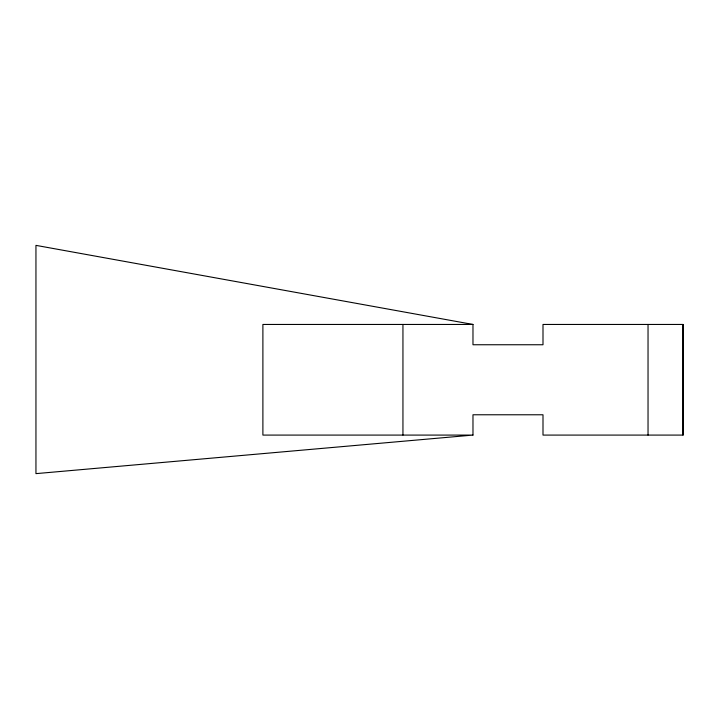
<?xml version="1.0" encoding="UTF-8"?>
<svg xmlns="http://www.w3.org/2000/svg" width="719" height="719" viewBox="0 0 719 719"><rect width="100%" height="100%" fill="white"/><g stroke="black" fill="none" stroke-linecap="round" stroke-linejoin="round"><path stroke-width="1.08" d="M402.946 435.085L402.946 324.449M472.976 435.085L472.976 414.773L542.998 414.782L542.998 435.085L683.05 435.085L683.05 324.449L542.998 324.449L542.998 344.752L472.976 344.752L472.976 324.449L35.95 245.368L35.95 473.632L472.976 435.085L262.893 435.085L262.893 324.449L472.976 324.449M648.035 435.085L648.035 324.449M683.05 324.449L683.05 435.085"/></g></svg>
